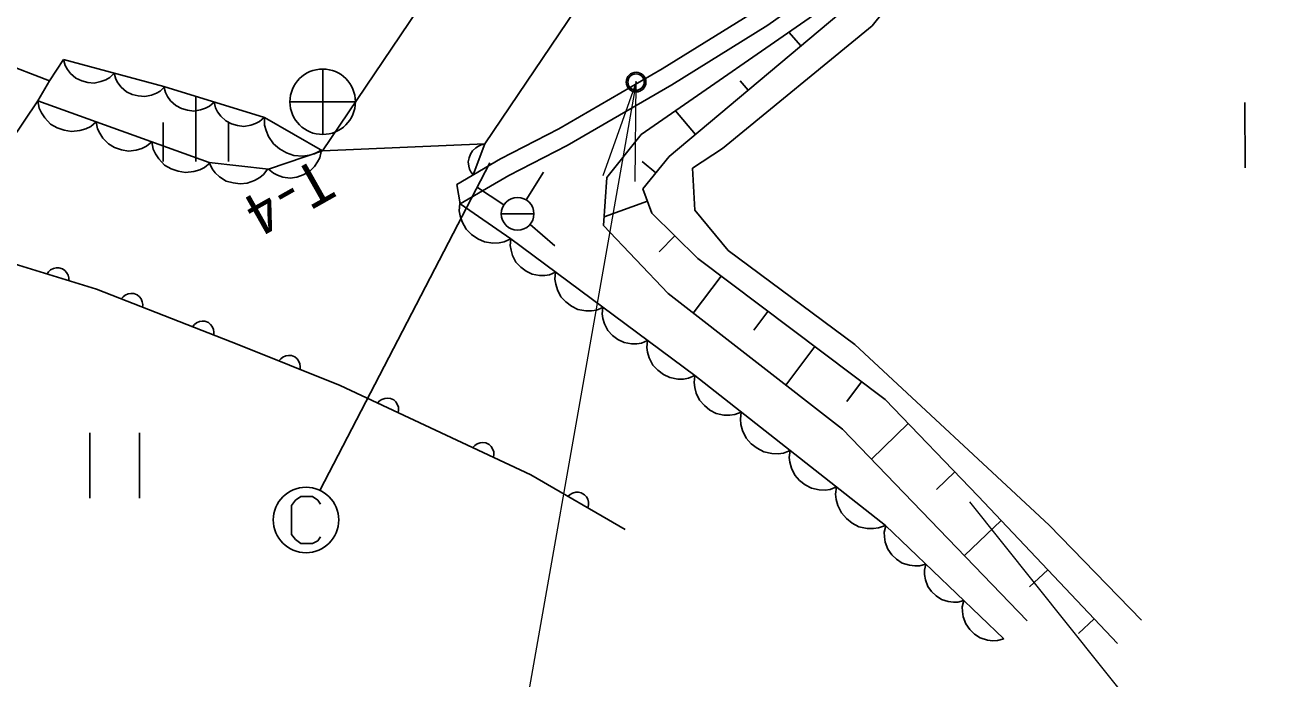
# Model space of a CAD drawing. Units: millimetres, scale not verified. Extents: x 40000 to 680000, y 20000 to 380000.
# Drawn here: x 179546 to 217876, y 246727 to 266704 of the extents above; entities that cross this region are included whole.
import ezdxf
from ezdxf.enums import TextEntityAlignment as Align

# ---------------------------------------------------------------- set-up
doc = ezdxf.new("R2010")
doc.units = ezdxf.units.MM
doc.header["$LTSCALE"] = 1000
doc.header["$PDMODE"] = 32
doc.header["$PDSIZE"] = 500
for name, color, linetype, lineweight in [('M-BGD', 7, 'Continuous', 25), ('M-OTRS', 6, 'Continuous', 25), ('M-STR-HTXT', 7, 'Continuous', 13), ('M-STR-STR1', 1, 'Continuous', 25)]:
    doc.layers.add(name, color=color, linetype=linetype, lineweight=lineweight)
doc.styles.add('ＭＳ ゴシック', font='')
doc.styles.get('ＭＳ ゴシック').set_extended_font_data('MS Gothic')

# ---------------------------------------------------------------- blocks, each defined once
blk = doc.blocks.new('open_arrow')
at = {"color": 0, "linetype": 'Continuous', "lineweight": -2}
blk.add_lwpolyline([(7.5, 1.25), (0, 0), (7.5, -1.25)], dxfattribs=at)

msp = doc.modelspace()

# ---------------------------------------------------------------- linework, layer by layer
at = {"layer": 'M-BGD'}
for p, q in [((208611, 270653), (205423, 266686)), ((199218, 262687), (205649, 268093)), ((203856, 267863), (202231, 266699)), ((204160, 267377), (198366, 263366)), ((201915, 267173), (199006, 265367)), ((202231, 266699), (199299, 264878)), ((205423, 266686), (200854, 262934)), ((203237, 266066), (202880, 266491)), ((180295, 265005), (180720, 265648)), ((180720, 265648), (183789, 264824)), ((180720, 265648), (180771, 265469)), ((178815, 265576), (180295, 265005)), ((180771, 265469), (180839, 265352)), ((180839, 265352), (180937, 265226)), ((188636, 265362), (188637, 263362)), ((199006, 265367), (195846, 263536)), ((179933, 264389), (180295, 265005)), ((180937, 265226), (181098, 265083)), ((181098, 265083), (181275, 265002)), ((181275, 265002), (181460, 264953)), ((181460, 264953), (181654, 264934)), ((181654, 264934), (181864, 264977)), ((181864, 264977), (182013, 265036)), ((182013, 265036), (182130, 265104)), ((182130, 265104), (182264, 265233)), ((182264, 265233), (182316, 265054)), ((182316, 265054), (182383, 264937)), ((182383, 264937), (182482, 264811)), ((199299, 264878), (196108, 263030)), ((201629, 264714), (201387, 265002)), ((182482, 264811), (182643, 264668)), ((182643, 264668), (182820, 264587)), ((182820, 264587), (183005, 264538)), ((183005, 264538), (183199, 264519)), ((183199, 264519), (183409, 264562)), ((183409, 264562), (183558, 264621)), ((183558, 264621), (183675, 264689)), ((183675, 264689), (183809, 264818)), ((183789, 264824), (186859, 263881)), ((183789, 264824), (183834, 264643)), ((183834, 264643), (183898, 264523)), ((183898, 264523), (183992, 264394)), ((184762, 264533), (184763, 262533)), ((179933, 264389), (177024, 260080)), ((179933, 264389), (185168, 262503)), ((179933, 264389), (179976, 264171)), ((179976, 264171), (180045, 264026)), ((183992, 264394), (184147, 264245)), ((184147, 264245), (184321, 264158)), ((184321, 264158), (184505, 264102)), ((184505, 264102), (184698, 264076)), ((184698, 264076), (184909, 264112)), ((184909, 264112), (185060, 264166)), ((185060, 264166), (185180, 264230)), ((185180, 264230), (185319, 264354)), ((185319, 264354), (185363, 264173)), ((185363, 264173), (185427, 264053)), ((187637, 264361), (189636, 264362)), ((216809, 264341), (216810, 262341)), ((180045, 264026), (180149, 263867)), ((180149, 263867), (180325, 263682)), ((181549, 263605), (181720, 263745)), ((181720, 263745), (181761, 263539)), ((183763, 263732), (183763, 262533)), ((185427, 264053), (185521, 263924)), ((185521, 263924), (185676, 263776)), ((185676, 263776), (185851, 263689)), ((185762, 263733), (185763, 262534)), ((186589, 263696), (186709, 263760)), ((186709, 263760), (186848, 263885)), ((186859, 263881), (188631, 262859)), ((186859, 263881), (186863, 263648)), ((200022, 263363), (199411, 264089)), ((180325, 263682), (180526, 263569)), ((180526, 263569), (180741, 263492)), ((180741, 263492), (180968, 263451)), ((180968, 263451), (181221, 263481)), ((181221, 263481), (181403, 263536)), ((181403, 263536), (181549, 263605)), ((181761, 263539), (181826, 263401)), ((181826, 263401), (181925, 263250)), ((185851, 263689), (186034, 263633)), ((186034, 263633), (186227, 263607)), ((186227, 263607), (186439, 263642)), ((186439, 263642), (186589, 263696)), ((186863, 263648), (186907, 263484)), ((186907, 263484), (186986, 263300)), ((195846, 263536), (194065, 262615)), ((198366, 263366), (197317, 262043)), ((181925, 263250), (182091, 263076)), ((182091, 263076), (182282, 262969)), ((182282, 262969), (182486, 262895)), ((183113, 262937), (183251, 263002)), ((183251, 263002), (183414, 263135)), ((183414, 263135), (183456, 262918)), ((186986, 263300), (187134, 263076)), ((187134, 263076), (187322, 262922)), ((193311, 262954), (193212, 262863)), ((193231, 262128), (193593, 263076)), ((193395, 263008), (193311, 262954)), ((193473, 263042), (193395, 263008)), ((193587, 263063), (193473, 263042)), ((196108, 263030), (194327, 262109)), ((182486, 262895), (182701, 262856)), ((182701, 262856), (182941, 262885)), ((182941, 262885), (183113, 262937)), ((183456, 262918), (183525, 262772)), ((183525, 262772), (183629, 262613)), ((183629, 262613), (183805, 262429)), ((186978, 262307), (188631, 262859)), ((187322, 262922), (187529, 262802)), ((187529, 262802), (187757, 262717)), ((187757, 262717), (188025, 262701)), ((188025, 262701), (188224, 262725)), ((188224, 262725), (188387, 262769)), ((188387, 262769), (188591, 262882)), ((188483, 262523), (188548, 262652)), ((188548, 262652), (188590, 262846)), ((192733, 261838), (194065, 262615)), ((193107, 262646), (193083, 262527)), ((193150, 262759), (193107, 262646)), ((193212, 262863), (193150, 262759)), ((198417, 261701), (199218, 262687)), ((200854, 262934), (199931, 262335)), ((183805, 262429), (184007, 262316)), ((184007, 262316), (184221, 262238)), ((184221, 262238), (184449, 262197)), ((184449, 262197), (184702, 262227)), ((184702, 262227), (184883, 262282)), ((184883, 262282), (185029, 262351)), ((185029, 262351), (185201, 262491)), ((185168, 262503), (186978, 262307)), ((185168, 262503), (185256, 262312)), ((185256, 262312), (185352, 262193)), ((185352, 262193), (185483, 262071)), ((186831, 262142), (186957, 262309)), ((186978, 262307), (187129, 262178)), ((187129, 262178), (187258, 262114)), ((188043, 262125), (188225, 262222)), ((188225, 262222), (188386, 262383)), ((188386, 262383), (188483, 262523)), ((193743, 262494), (188552, 252486)), ((193083, 262527), (193097, 262394)), ((193097, 262394), (193124, 262298)), ((193124, 262298), (193159, 262220)), ((193159, 262220), (193231, 262128)), ((194855, 261363), (195384, 262211)), ((198817, 262194), (198397, 262535)), ((199931, 262335), (200000, 261051)), ((185483, 262071), (185686, 261940)), ((185686, 261940), (185897, 261881)), ((185897, 261881), (186112, 261858)), ((186112, 261858), (186331, 261870)), ((186331, 261870), (186557, 261955)), ((186557, 261955), (186712, 262046)), ((186712, 262046), (186831, 262142)), ((187258, 262114), (187419, 262060)), ((187419, 262060), (187645, 262028)), ((187645, 262028), (187849, 262060)), ((187849, 262060), (188043, 262125)), ((192834, 261244), (192733, 261838)), ((194327, 262109), (192834, 261244)), ((197317, 262043), (197212, 260586)), ((194173, 261213), (193337, 261762)), ((198690, 260955), (198417, 261701)), ((192823, 261251), (192808, 261030)), ((192808, 261030), (192837, 260872)), ((194384, 260169), (192834, 261244)), ((198554, 261328), (197231, 260843)), ((200000, 261051), (201022, 259819)), ((192837, 260872), (192897, 260692)), ((192897, 260692), (193019, 260468)), ((194091, 260938), (195090, 260939)), ((200092, 259570), (198690, 260955)), ((193019, 260468), (193185, 260307)), ((193185, 260307), (193372, 260177)), ((194970, 260614), (195730, 259964)), ((197212, 260586), (199186, 258502)), ((199391, 260262), (198913, 259778)), ((177024, 260080), (181723, 258633)), ((193372, 260177), (193581, 260078)), ((193581, 260078), (193834, 260042)), ((193834, 260042), (194023, 260049)), ((194023, 260049), (194182, 260078)), ((194182, 260078), (194384, 260169)), ((194388, 260166), (194368, 259969)), ((194368, 259969), (194389, 259826)), ((200006, 255993), (194384, 260169)), ((194389, 259826), (194438, 259663)), ((194438, 259663), (194541, 259460)), ((205814, 255264), (200092, 259570)), ((201022, 259819), (204896, 256941)), ((180265, 259170), (180214, 259098)), ((180326, 259224), (180265, 259170)), ((180414, 259271), (180326, 259224)), ((180493, 259290), (180414, 259271)), ((180581, 259292), (180493, 259290)), ((180688, 259259), (180581, 259292)), ((180760, 259208), (180688, 259259)), ((180815, 259147), (180760, 259208)), ((180861, 259060), (180815, 259147)), ((194541, 259460), (194684, 259311)), ((194684, 259311), (194848, 259189)), ((194848, 259189), (195032, 259095)), ((195569, 259077), (195752, 259152)), ((195752, 259152), (195732, 258944)), ((180881, 258980), (180861, 259060)), ((180883, 258892), (180881, 258980)), ((195032, 259095), (195256, 259055)), ((195256, 259055), (195426, 259056)), ((195426, 259056), (195569, 259077)), ((195732, 258944), (195754, 258793)), ((195754, 258793), (195805, 258620)), ((200807, 259031), (199958, 257903)), ((181723, 258633), (186072, 256936)), ((182541, 258404), (182484, 258336)), ((182606, 258454), (182541, 258404)), ((182696, 258494), (182606, 258454)), ((182777, 258508), (182696, 258494)), ((182865, 258503), (182777, 258508)), ((182969, 258462), (182865, 258503)), ((183037, 258406), (182969, 258462)), ((183087, 258341), (183037, 258406)), ((195805, 258620), (195914, 258405)), ((195914, 258405), (196066, 258247)), ((199186, 258502), (204519, 254361)), ((183127, 258251), (183087, 258341)), ((183141, 258170), (183127, 258251)), ((183136, 258082), (183141, 258170)), ((196066, 258247), (196239, 258118)), ((196239, 258118), (196434, 258018)), ((196434, 258018), (196672, 257976)), ((196672, 257976), (196852, 257977)), ((196852, 257977), (197003, 257999)), ((197003, 257999), (197197, 258079)), ((197197, 258079), (197177, 257882)), ((184780, 257606), (184716, 257556)), ((184871, 257645), (184780, 257606)), ((184951, 257659), (184871, 257645)), ((185040, 257655), (184951, 257659)), ((185144, 257614), (185040, 257655)), ((185212, 257557), (185144, 257614)), ((197177, 257882), (197198, 257739)), ((197198, 257739), (197247, 257576)), ((202238, 257955), (201805, 257380)), ((184716, 257556), (184659, 257488)), ((185262, 257493), (185212, 257557)), ((185302, 257402), (185262, 257493)), ((185316, 257322), (185302, 257402)), ((185311, 257233), (185316, 257322)), ((197247, 257576), (197350, 257373)), ((197350, 257373), (197493, 257224)), ((197493, 257224), (197657, 257102)), ((186072, 256936), (189174, 255688)), ((197657, 257102), (197841, 257008)), ((197841, 257008), (198065, 256968)), ((198065, 256968), (198235, 256969)), ((198235, 256969), (198378, 256990)), ((198378, 256990), (198561, 257066)), ((198561, 257066), (198541, 256857)), ((198541, 256857), (198563, 256706)), ((203668, 256879), (202786, 255707)), ((210826, 251421), (204896, 256941)), ((187356, 256510), (187298, 256443)), ((187421, 256559), (187356, 256510)), ((187512, 256598), (187421, 256559)), ((187593, 256611), (187512, 256598)), ((187681, 256606), (187593, 256611)), ((187785, 256564), (187681, 256606)), ((187852, 256507), (187785, 256564)), ((187901, 256441), (187852, 256507)), ((187940, 256350), (187901, 256441)), ((198563, 256706), (198614, 256533)), ((198614, 256533), (198723, 256318)), ((187953, 256270), (187940, 256350)), ((187948, 256181), (187953, 256270)), ((198723, 256318), (198875, 256160)), ((198875, 256160), (199048, 256031)), ((189174, 255688), (194998, 252967)), ((199048, 256031), (199243, 255932)), ((199243, 255932), (199481, 255889)), ((199481, 255889), (199661, 255890)), ((199661, 255890), (199812, 255913)), ((199812, 255913), (200006, 255993)), ((200008, 255991), (199982, 255783)), ((199982, 255783), (200000, 255631)), ((205824, 251418), (200006, 255993)), ((205099, 255802), (204649, 255205)), ((190534, 255300), (190441, 255266)), ((190616, 255308), (190534, 255300)), ((190704, 255298), (190616, 255308)), ((190805, 255250), (190704, 255298)), ((200000, 255631), (200046, 255457)), ((200046, 255457), (200150, 255239)), ((190374, 255220), (190313, 255156)), ((190441, 255266), (190374, 255220)), ((190869, 255189), (190805, 255250)), ((190915, 255122), (190869, 255189)), ((190949, 255029), (190915, 255122)), ((190947, 254860), (190957, 254948)), ((190957, 254948), (190949, 255029)), ((200150, 255239), (200297, 255077)), ((200297, 255077), (200467, 254943)), ((200467, 254943), (200659, 254838)), ((208654, 252314), (205814, 255264)), ((200659, 254838), (200895, 254790)), ((200895, 254790), (201075, 254786)), ((201075, 254786), (201227, 254804)), ((201227, 254804), (201423, 254879)), ((201423, 254879), (201395, 254659)), ((201395, 254659), (201414, 254499)), ((206524, 254527), (205401, 253445)), ((181524, 254249), (181525, 252249)), ((183045, 252250), (183044, 254249)), ((201414, 254499), (201463, 254315)), ((201463, 254315), (201572, 254085)), ((204519, 254361), (210156, 248506)), ((193286, 253860), (193225, 253796)), ((193354, 253905), (193286, 253860)), ((193447, 253939), (193354, 253905)), ((193528, 253948), (193447, 253939)), ((193616, 253937), (193528, 253948)), ((193717, 253890), (193616, 253937)), ((193781, 253829), (193717, 253890)), ((193827, 253761), (193781, 253829)), ((193861, 253668), (193827, 253761)), ((201572, 254085), (201728, 253914)), ((201728, 253914), (201907, 253773)), ((201907, 253773), (202110, 253662)), ((193859, 253499), (193869, 253587)), ((193869, 253587), (193861, 253668)), ((202110, 253662), (202359, 253611)), ((202359, 253611), (202549, 253606)), ((202549, 253606), (202709, 253626)), ((202709, 253626), (202916, 253704)), ((202916, 253704), (202890, 253496)), ((202890, 253496), (202908, 253345)), ((202908, 253345), (202955, 253171)), ((202955, 253171), (203058, 252952)), ((207944, 253052), (207382, 252511)), ((194998, 252967), (197875, 251293)), ((203058, 252952), (203205, 252791)), ((203205, 252791), (203375, 252657)), ((203375, 252657), (203567, 252552)), ((187966, 252304), (187806, 252184)), ((188326, 252304), (187966, 252304)), ((188486, 252184), (188326, 252304)), ((196200, 252365), (196134, 252306)), ((196272, 252404), (196200, 252365)), ((196368, 252430), (196272, 252404)), ((196449, 252431), (196368, 252430)), ((196536, 252413), (196449, 252431)), ((196633, 252356), (196536, 252413)), ((196691, 252290), (196633, 252356)), ((196731, 252218), (196691, 252290)), ((196756, 252123), (196731, 252218)), ((203567, 252552), (203803, 252503)), ((203803, 252503), (203983, 252499)), ((203983, 252499), (204135, 252517)), ((204135, 252517), (204331, 252592)), ((204331, 252592), (204303, 252372)), ((204303, 252372), (204322, 252212)), ((204322, 252212), (204371, 252029)), ((212916, 247813), (208654, 252314)), ((187806, 252184), (187687, 252024)), ((187687, 252024), (187687, 251144)), ((188566, 252064), (188486, 252184)), ((196739, 251954), (196757, 252041)), ((196757, 252041), (196756, 252123)), ((204371, 252029), (204480, 251798)), ((204480, 251798), (204636, 251628)), ((204636, 251628), (204815, 251487)), ((204815, 251487), (205018, 251376)), ((209364, 251564), (208238, 250498)), ((187687, 251144), (187807, 250984)), ((188487, 250945), (188567, 251065)), ((205018, 251376), (205268, 251324)), ((205268, 251324), (205457, 251320)), ((205457, 251320), (205617, 251339)), ((205617, 251339), (205824, 251418)), ((205835, 251408), (205791, 251215)), ((205791, 251215), (205794, 251071)), ((205794, 251071), (205821, 250903)), ((209444, 247950), (205824, 251418)), ((213647, 248524), (210826, 251421)), ((187807, 250984), (187967, 250864)), ((187967, 250864), (188327, 250864)), ((188327, 250864), (188487, 250945)), ((205821, 250903), (205898, 250689)), ((205898, 250689), (206022, 250523)), ((206022, 250523), (206169, 250382)), ((206169, 250382), (206340, 250265)), ((206340, 250265), (206558, 250198)), ((206558, 250198), (206726, 250177)), ((206726, 250177), (206871, 250180)), ((206871, 250180), (207062, 250232)), ((207062, 250232), (207020, 250050)), ((207020, 250050), (207023, 249915)), ((207023, 249915), (207049, 249757)), ((210785, 250064), (210228, 249536)), ((207049, 249757), (207121, 249555)), ((207121, 249555), (207238, 249399)), ((207238, 249399), (207376, 249266)), ((207376, 249266), (207537, 249156)), ((207537, 249156), (207742, 249093)), ((207742, 249093), (207901, 249074)), ((207901, 249074), (208037, 249076)), ((208037, 249076), (208217, 249126)), ((208217, 249126), (208173, 248932)), ((208173, 248932), (208176, 248788)), ((208176, 248788), (208203, 248620)), ((208203, 248620), (208280, 248406)), ((208280, 248406), (208404, 248240)), ((212206, 248563), (211728, 248111)), ((208404, 248240), (208551, 248099)), ((208551, 248099), (208722, 247982)), ((208722, 247982), (208940, 247915)), ((208940, 247915), (209108, 247894)), ((209108, 247894), (209253, 247897)), ((209253, 247897), (209444, 247950))]:
    msp.add_line(p, q, dxfattribs=at)
for centre, radius in [((188637, 264362), 1000), ((194590, 260939), 500), ((188127, 251584), 1000)]:
    msp.add_circle(centre, radius, dxfattribs=at)
at = {"layer": 'M-OTRS'}
msp.add_circle((198209, 264963), 300, dxfattribs=at)
msp.add_point((198209, 264963), dxfattribs=at)
at = {"layer": 'M-STR-HTXT'}
msp.add_line((208396, 252140), (225559, 230643), dxfattribs=at)
msp.add_lwpolyline([(198209, 264963), (192060, 230088), (209786, 230088)], dxfattribs=at)
at = {"layer": 'M-STR-STR1'}
for p, q in [((200047, 272658), (193593, 263076)), ((193897, 270677), (188631, 262859)), ((188631, 262859), (193593, 263076))]:
    msp.add_line(p, q, dxfattribs=at)

# ---------------------------------------------------------------- block references
at = {"layer": 'M-STR-HTXT', "xscale": 400, "yscale": 400, "rotation": 260}
msp.add_blockref('open_arrow', (198209, 264963), dxfattribs=at)

# ---------------------------------------------------------------- texts
at = {"layer": 'M-BGD', "style": 'ＭＳ ゴシック'}
msp.add_text('T-4', height=1320, rotation=209.432, dxfattribs=at).set_placement((188255, 263000), align=Align.BOTTOM_LEFT)

doc.saveas('drawing.dxf')
